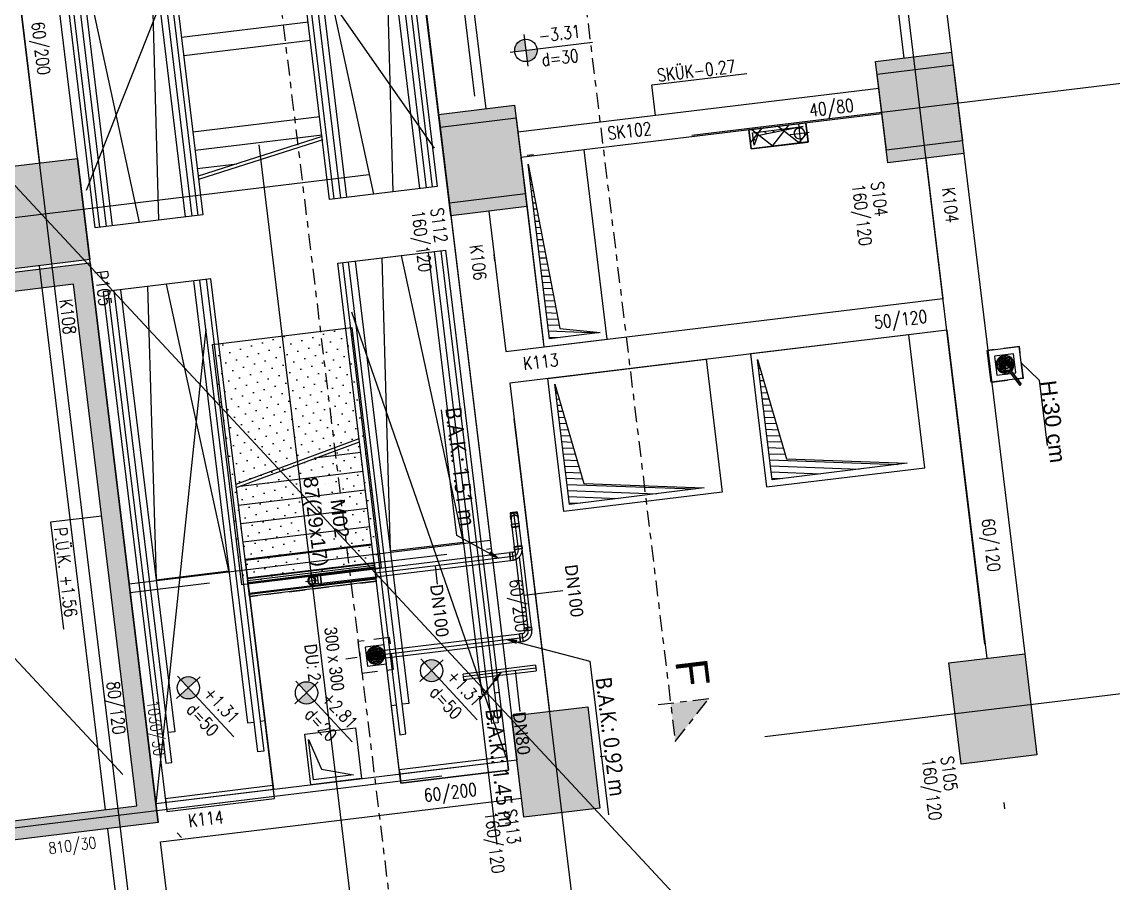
# Model space of a CAD drawing. Header units: millimetres. Extents: x 400408 to 401334, y 4543945 to 4544229.
# Drawn here: x 400455.85 to 400472.95, y 4544055.88 to 4544069.38 of the extents above; entities that cross this region are included whole.
import ezdxf
from ezdxf.enums import TextEntityAlignment as Align

# ---------------------------------------------------------------- set-up
doc = ezdxf.new("R2010")
doc.units = ezdxf.units.MM
for name, pattern in [('AKS', [3, 2.5, -0.25, 0, -0.25]), ('CENTER', [2, 1.25, -0.25, 0.25, -0.25]), ('CIZGI', [0.4, 0.25, -0.15]), ('CONTINU', [0]), ('DASHDOT2', [0.5, 0.25, -0.125, 0, -0.125]), ('HIDDEN', [0.375, 0.25, -0.125])]:
    doc.linetypes.add(name, pattern=pattern)
for name, color, linetype in [('aks prota', 2, 'AKS'), ('altlık_PROTA', 8, 'Continuous'), ('bosluk prota', 2, 'Continuous'), ('boşluk prota', 2, 'Continuous'), ('boşluk taraması prota', 252, 'Continuous'), ('kesit prota', 1, 'Continuous'), ('kesit tarama prota', 252, 'Continuous'), ('kiriş boyutu prota', 6, 'Continuous'), ('kiriş prota', 6, 'Continuous'), ('kolon prota', 1, 'Continuous'), ('kolon tarama prota', 252, 'Continuous'), ('lkolon prota', 4, 'Continuous'), ('lperde prota', 4, 'Continuous'), ('merdiven prota', 2, 'Continuous'), ('not prota', 2, 'Continuous'), ('perde prota', 1, 'Continuous'), ('PRT-AL-TUNEL_EKSENI', 14, 'DASHDOT2'), ('PRT-MI-a_fit_drainage', 10, 'Continuous'), ('prt-s-taxis', 7, 'Continuous'), ('skesit prota', 7, 'Continuous'), ('st-s_level (kot)', 6, 'Continuous'), ('st-s_levelmark (kot işareti)', 4, 'Continuous'), ('st_s_ölçü', 4, 'Continuous'), ('temel prota', 6, 'Continuous'), ('tkesit prota', 7, 'Continuous'), ('tkolon prota', 6, 'Continuous'), ('tnot prota', 4, 'Continuous'), ('tperde prota', 6, 'Continuous')]:
    doc.layers.add(name, color=color, linetype=linetype)
doc.styles.add('Arial', font='Arial.ttf')
doc.styles.add('Arial Narrow_2', font='Arial Narrow.ttf', dxfattribs={"height": 20})
doc.styles.add('OLCU', font='romanstw.shx')
doc.styles.add('PRT-MI-a_Arial', font='Arial.ttf', dxfattribs={"height": 30})
doc.styles.add('Segoe UI Light', font='', dxfattribs={"width": 0.9, "height": 200})
doc.styles.add('Segoe UI Light_1', font='', dxfattribs={"height": 200})
doc.styles.add('TKIRIS', font='romanstw.shx')
doc.styles.add('tkolon', font='romanstw.shx')
doc.styles.add('TNOT', font='romanstw.shx', dxfattribs={"width": 0.8, "height": 250})
doc.styles.get('Segoe UI Light').set_extended_font_data('Segoe UI Light')
doc.styles.get('Segoe UI Light_1').set_extended_font_data('Segoe UI Light')

# ---------------------------------------------------------------- blocks, each defined once
blk = doc.blocks.new('MEKANİK+2.81')
at = {"layer": 'altlık_PROTA'}
for points in [[(36213, -30314), (36310, -30314), (36288, -30276), (36547, -30126), (36532, -30100), (36273, -30250), (36251, -30211), (36192, -30314)], [(39533, -38578), (39606, -38446), (39570, -38432)], [(38249, -38566), (38145, -38676), (38178, -38699)], [(40033, -38738), (40125, -38858), (40153, -38830)]]:
    blk.add_hatch(color=256, dxfattribs=at).paths.add_polyline_path(points, flags=0)
for p, q in [((36192, -30064), (36500, -29812)), ((36500, -29812), (37535, -29812)), ((35942, -30564), (35942, -30064)), ((35942, -30064), (36442, -30064)), ((36532, -30100), (36273, -30250)), ((36273, -30250), (36532, -30100)), ((36442, -30064), (36442, -30564)), ((36547, -30126), (36532, -30100)), ((36547, -30126), (36532, -30100)), ((36342, -30164), (36042, -30164)), ((36042, -30164), (36042, -30464)), ((36187, -30174), (36187, -30194)), ((36187, -30219), (36187, -30239)), ((36187, -30264), (36187, -30284)), ((36251, -30211), (36192, -30314)), ((36251, -30211), (36192, -30314)), ((36192, -30414), (36192, -30214)), ((36197, -30194), (36197, -30174)), ((36197, -30239), (36197, -30219)), ((36197, -30284), (36197, -30264)), ((36273, -30250), (36251, -30211)), ((36273, -30250), (36251, -30211)), ((36288, -30276), (36547, -30126)), ((36288, -30276), (36547, -30126)), ((36342, -30210), (36342, -30164)), ((36342, -30464), (36342, -30244)), ((36072, -30309), (36052, -30309)), ((36052, -30319), (36072, -30319)), ((36092, -30314), (36192, -30314)), ((36117, -30309), (36097, -30309)), ((36097, -30319), (36117, -30319)), ((36162, -30309), (36142, -30309)), ((36142, -30319), (36162, -30319)), ((36187, -30343), (36187, -30363)), ((36187, -30388), (36187, -30408)), ((36187, -30434), (36187, -30454)), ((36192, -30314), (36310, -30314)), ((36310, -30314), (36192, -30314)), ((36197, -30363), (36197, -30343)), ((36197, -30408), (36197, -30388)), ((36197, -30454), (36197, -30434)), ((36222, -30319), (36242, -30319)), ((36267, -30319), (36287, -30319)), ((36310, -30314), (36288, -30276)), ((36288, -30276), (36310, -30314)), ((36332, -30309), (36312, -30309)), ((36312, -30319), (36332, -30319)), ((36442, -30564), (35942, -30564)), ((36042, -30464), (36342, -30464)), ((32059, -32963), (32066, -32955)), ((32359, -32955), (32059, -32955)), ((32059, -32955), (32059, -33855)), ((32208, -32955), (32208, -32925)), ((32208, -33225), (32208, -32955)), ((32359, -33102), (32211, -32955)), ((32359, -33855), (32359, -32955)), ((32059, -33075), (32358, -33075)), ((32059, -33387), (32359, -33087)), ((32359, -33527), (32059, -33227)), ((32059, -33811), (32359, -33511)), ((32263, -33855), (32059, -33651)), ((32059, -33855), (32359, -33855)), ((39533, -38578), (40025, -37336)), ((40025, -37336), (42455, -37336)), ((38877, -38235), (38877, -37624)), ((38106, -38176), (37569, -38176)), ((38105, -38235), (37569, -38235)), ((37569, -38294), (38106, -38294)), ((37657, -38172), (37625, -38172)), ((37625, -38299), (37657, -38299)), ((37796, -38172), (37752, -38172)), ((37752, -38299), (37796, -38299)), ((38150, -38172), (38106, -38172)), ((38150, -38176), (38106, -38176)), ((38150, -38235), (38106, -38235)), ((38106, -38294), (38150, -38294)), ((38106, -38299), (38150, -38299)), ((39390, -38176), (38150, -38176)), ((38150, -38294), (38157, -38294)), ((38157, -38294), (38162, -38294)), ((38163, -38294), (38301, -38294)), ((38269, -38235), (39389, -38235)), ((38301, -38294), (39390, -38294)), ((39434, -38172), (39390, -38172)), ((39434, -38235), (39390, -38235)), ((39390, -38299), (39434, -38299)), ((39988, -38189), (39988, -39329)), ((39988, -38189), (40077, -38189)), ((40033, -38189), (40033, -39329)), ((40077, -39329), (40077, -38189)), ((38185, -38334), (38185, -38378)), ((38190, -38378), (38190, -40508)), ((38249, -38378), (38249, -38334)), ((38249, -40508), (38249, -38378)), ((38308, -40508), (38308, -38378)), ((38312, -38378), (38312, -38334)), ((39469, -38334), (39469, -38378)), ((39474, -38378), (39474, -40505)), ((39533, -38378), (39533, -38334)), ((39533, -40505), (39533, -38378)), ((39570, -38432), (39533, -38578)), ((39533, -38578), (39606, -38446)), ((39606, -38446), (39570, -38432)), ((39592, -40505), (39592, -38378)), ((39596, -38378), (39596, -38334)), ((38249, -38566), (37819, -39167)), ((38249, -38566), (38145, -38676)), ((38178, -38699), (38249, -38566)), ((40033, -38517), (40677, -38517)), ((38145, -38676), (38178, -38699)), ((40033, -38738), (40125, -38858)), ((40153, -38830), (40033, -38738)), ((40033, -38738), (40422, -39127)), ((40125, -38858), (40153, -38830)), ((37819, -39167), (35834, -39167)), ((40422, -39127), (42708, -39127)), ((40077, -39329), (39988, -39329)), ((38249, -39562), (38539, -39562)), ((38124, -40508), (38154, -40508)), ((38124, -42508), (38124, -40508)), ((38154, -40508), (38169, -40508)), ((38154, -42508), (38154, -40508)), ((38169, -40508), (38324, -40508)), ((38169, -42508), (38169, -40508)), ((38190, -40508), (38190, -41365)), ((38308, -41365), (38308, -40508)), ((38324, -40508), (38344, -40508)), ((38324, -42508), (38324, -40508)), ((38344, -40508), (38374, -40508)), ((38344, -40508), (38344, -42508)), ((38374, -42508), (38374, -40508)), ((39683, -40505), (39383, -40505)), ((39383, -40505), (39383, -40805)), ((39469, -40512), (39469, -40531)), ((39469, -40531), (39469, -40554)), ((39474, -40505), (39474, -40512)), ((39528, -40515), (39528, -40535)), ((39538, -40535), (39538, -40515)), ((39592, -40512), (39592, -40505)), ((39596, -40531), (39596, -40512)), ((39596, -40554), (39596, -40531)), ((39683, -40805), (39683, -40505)), ((39413, -40650), (39393, -40650)), ((39393, -40660), (39413, -40660)), ((39433, -40655), (39633, -40655)), ((39458, -40650), (39438, -40650)), ((39438, -40660), (39458, -40660)), ((39469, -40554), (39469, -40557)), ((39503, -40650), (39483, -40650)), ((39483, -40660), (39503, -40660)), ((39528, -40560), (39528, -40580)), ((39528, -40605), (39528, -40626)), ((39528, -40685), (39528, -40705)), ((39533, -40755), (39533, -40555)), ((39538, -40580), (39538, -40560)), ((39538, -40626), (39538, -40605)), ((39538, -40705), (39538, -40685)), ((39582, -40650), (39562, -40650)), ((39562, -40660), (39582, -40660)), ((39596, -40557), (39596, -40554)), ((39628, -40650), (39607, -40650)), ((39607, -40660), (39628, -40660)), ((39673, -40650), (39653, -40650)), ((39653, -40660), (39673, -40660)), ((39383, -40805), (39683, -40805)), ((39528, -40730), (39528, -40750)), ((39528, -40775), (39528, -40795)), ((39538, -40750), (39538, -40730)), ((39538, -40795), (39538, -40775)), ((39533, -40948), (39533, -41128)), ((38185, -41365), (38185, -41410)), ((38312, -41410), (38312, -41365)), ((38149, -41508), (38349, -41508)), ((38249, -41608), (38249, -41408)), ((38154, -42508), (38124, -42508)), ((38169, -42508), (38154, -42508)), ((38324, -42508), (38169, -42508)), ((38344, -42508), (38324, -42508)), ((38374, -42508), (38344, -42508))]:
    blk.add_line(p, q, dxfattribs=at)
at = {"layer": 'altlık_PROTA', "flags": 128}
for points in [[(37752, -38178), (37746, -38178), (37741, -38178), (37735, -38178), (37730, -38178), (37725, -38178), (37719, -38178), (37714, -38178), (37709, -38178), (37704, -38178), (37699, -38178), (37694, -38178), (37689, -38178), (37684, -38178), (37680, -38178), (37675, -38178), (37671, -38178), (37666, -38178), (37662, -38178), (37658, -38178), (37657, -38178)], [(37657, -38292), (37661, -38292), (37665, -38292), (37669, -38292), (37673, -38292), (37678, -38292), (37682, -38292), (37687, -38292), (37692, -38292), (37697, -38292), (37702, -38292), (37707, -38292), (37712, -38292), (37717, -38292), (37723, -38292), (37728, -38292), (37733, -38292), (37739, -38292), (37744, -38292), (37750, -38292), (37752, -38292)], [(38260, -38224), (38256, -38219), (38251, -38215), (38246, -38211), (38241, -38208), (38236, -38204), (38231, -38201), (38226, -38198), (38220, -38195), (38215, -38192), (38209, -38190), (38203, -38187), (38197, -38185), (38191, -38184), (38185, -38182), (38179, -38181), (38173, -38180), (38167, -38179), (38160, -38178), (38154, -38178), (38150, -38178)], [(38150, -38292), (38152, -38292), (38154, -38293), (38155, -38293), (38157, -38293), (38159, -38293), (38160, -38294), (38162, -38294), (38163, -38295), (38165, -38295), (38166, -38296), (38168, -38296), (38169, -38297), (38171, -38298), (38172, -38299), (38174, -38300), (38175, -38301), (38176, -38302), (38178, -38303), (38179, -38304), (38179, -38305)], [(38179, -38305), (38181, -38306), (38182, -38307), (38183, -38308), (38184, -38310), (38185, -38311), (38186, -38312), (38186, -38314), (38187, -38315), (38188, -38317), (38189, -38318), (38189, -38320), (38190, -38321), (38190, -38323), (38191, -38324), (38191, -38326), (38191, -38328), (38191, -38329), (38191, -38331), (38192, -38333), (38192, -38334)], [(38306, -38334), (38306, -38327), (38305, -38321), (38305, -38315), (38304, -38309), (38303, -38303), (38301, -38297), (38300, -38291), (38298, -38285), (38296, -38279), (38294, -38273), (38291, -38267), (38288, -38262), (38285, -38256), (38282, -38251), (38279, -38246), (38275, -38241), (38271, -38236), (38267, -38231), (38263, -38227), (38260, -38224)], [(39544, -38224), (39540, -38219), (39535, -38215), (39530, -38211), (39525, -38208), (39520, -38204), (39515, -38201), (39510, -38198), (39504, -38195), (39498, -38192), (39493, -38190), (39487, -38187), (39481, -38185), (39475, -38184), (39469, -38182), (39463, -38181), (39457, -38180), (39451, -38179), (39444, -38178), (39438, -38178), (39434, -38178)], [(39434, -38292), (39436, -38292), (39438, -38293), (39439, -38293), (39441, -38293), (39442, -38293), (39444, -38294), (39446, -38294), (39447, -38295), (39449, -38295), (39450, -38296), (39452, -38296), (39453, -38297), (39455, -38298), (39456, -38299), (39458, -38300), (39459, -38301), (39460, -38302), (39461, -38303), (39463, -38304), (39463, -38305)], [(39463, -38305), (39465, -38306), (39466, -38307), (39467, -38308), (39468, -38310), (39469, -38311), (39470, -38312), (39470, -38314), (39471, -38315), (39472, -38317), (39472, -38318), (39473, -38320), (39474, -38321), (39474, -38323), (39474, -38324), (39475, -38326), (39475, -38328), (39475, -38329), (39475, -38331), (39476, -38333), (39476, -38334)], [(39590, -38334), (39590, -38327), (39589, -38321), (39589, -38315), (39588, -38309), (39587, -38303), (39585, -38297), (39584, -38291), (39582, -38285), (39580, -38279), (39578, -38273), (39575, -38267), (39572, -38262), (39569, -38256), (39566, -38251), (39563, -38246), (39559, -38241), (39555, -38236), (39551, -38231), (39547, -38227), (39544, -38224)], [(39476, -40628), (39476, -40625), (39476, -40622), (39476, -40619), (39476, -40616), (39476, -40613), (39476, -40610), (39476, -40606), (39476, -40603), (39476, -40599), (39476, -40596), (39476, -40592), (39476, -40588), (39476, -40584), (39476, -40580), (39476, -40577), (39476, -40573), (39476, -40569), (39476, -40565), (39476, -40561), (39476, -40557), (39476, -40557)], [(39476, -40655), (39476, -40655), (39476, -40655), (39476, -40655), (39476, -40654), (39476, -40653), (39476, -40652), (39476, -40651), (39476, -40650), (39476, -40649), (39476, -40647), (39476, -40646)], [(39533, -40712), (39530, -40712), (39528, -40712), (39526, -40712), (39524, -40712), (39521, -40711), (39519, -40711), (39517, -40710), (39515, -40709), (39513, -40709), (39510, -40708), (39508, -40707), (39506, -40706), (39504, -40705), (39502, -40704), (39500, -40702), (39499, -40701), (39497, -40700), (39495, -40698), (39493, -40697), (39492, -40695), (39490, -40693), (39489, -40692), (39487, -40690), (39486, -40688), (39485, -40686), (39483, -40684), (39482, -40682), (39481, -40680), (39480, -40678), (39479, -40676), (39479, -40674), (39478, -40672), (39477, -40669), (39477, -40667), (39476, -40665), (39476, -40663), (39476, -40660), (39476, -40658), (39476, -40656), (39476, -40655)], [(39590, -40655), (39590, -40658), (39590, -40660), (39589, -40662), (39589, -40664), (39589, -40667), (39588, -40669), (39588, -40671), (39587, -40673), (39586, -40675), (39585, -40677), (39584, -40680), (39583, -40682), (39582, -40684), (39581, -40686), (39580, -40688), (39579, -40689), (39577, -40691), (39576, -40693), (39574, -40695), (39572, -40696), (39571, -40698), (39569, -40699), (39567, -40701), (39565, -40702), (39564, -40703), (39562, -40705), (39560, -40706), (39558, -40707), (39555, -40708), (39553, -40708), (39551, -40709), (39549, -40710), (39547, -40711), (39545, -40711), (39542, -40712), (39540, -40712), (39538, -40712), (39536, -40712), (39533, -40712), (39533, -40712)], [(39590, -40557), (39590, -40561), (39590, -40565), (39590, -40569), (39590, -40573), (39590, -40577), (39590, -40580), (39590, -40584), (39590, -40588), (39590, -40592), (39590, -40595), (39590, -40599), (39590, -40603), (39590, -40606), (39590, -40609), (39590, -40613), (39590, -40616), (39590, -40619), (39590, -40622), (39590, -40625), (39590, -40628)], [(39590, -40646), (39590, -40647), (39590, -40649), (39590, -40650), (39590, -40651), (39590, -40652), (39590, -40653), (39590, -40654), (39590, -40655), (39590, -40655), (39590, -40655), (39590, -40655)], [(38192, -41481), (38192, -41478), (38192, -41475), (38192, -41472), (38192, -41469), (38192, -41466), (38192, -41462), (38192, -41459), (38192, -41456), (38192, -41452), (38192, -41448), (38192, -41445), (38192, -41441), (38192, -41437), (38192, -41433), (38192, -41429), (38192, -41426), (38192, -41422), (38192, -41418), (38192, -41414), (38192, -41410), (38192, -41410)], [(38192, -41508), (38192, -41508), (38192, -41508), (38192, -41507), (38192, -41507), (38192, -41506), (38192, -41505), (38192, -41504), (38192, -41503), (38192, -41502), (38192, -41500), (38192, -41499)], [(38306, -41410), (38306, -41414), (38306, -41418), (38306, -41422), (38306, -41425), (38306, -41429), (38306, -41433), (38306, -41437), (38306, -41441), (38306, -41445), (38306, -41448), (38306, -41452), (38306, -41455), (38306, -41459), (38306, -41462), (38306, -41466), (38306, -41469), (38306, -41472), (38306, -41475), (38306, -41478), (38306, -41481)], [(38306, -41499), (38306, -41500), (38306, -41502), (38306, -41503), (38306, -41504), (38306, -41505), (38306, -41506), (38306, -41507), (38306, -41507), (38306, -41508), (38306, -41508), (38306, -41508)]]:
    blk.add_lwpolyline(points, dxfattribs=at)
at = {"layer": 'altlık_PROTA'}
for centre, radius, start, end in [((36192, -30314), 140, 92.0467, 177.9533), ((36192, -30314), 120, 92.388, 177.612), ((36192, -30314), 95, 93.017, 176.983), ((36192, -30314), 75, 93.8226, 176.1774), ((36192, -30314), 59, 60, 180), ((36192, -30314), 50, 95.7392, 174.2608), ((36192, -30284), 29.5, 27.1261, 90), ((36192, -30314), 140, 36.2096, 87.9533), ((36192, -30314), 120, 37.2451, 87.612), ((36192, -30314), 95, 60.008, 86.983), ((36192, -30314), 75, 60.009, 86.1774), ((36192, -30314), 50, 60.0101, 84.2608), ((36192, -30314), 120, 2.388, 22.7634), ((36192, -30314), 140, 2.0467, 23.7946), ((36192, -30314), 140, 182.0467, 267.9533), ((36192, -30314), 120, 182.388, 267.612), ((36192, -30314), 95, 183.017, 266.983), ((36192, -30314), 75, 183.8226, 266.1774), ((36192, -30314), 59, 180, 0), ((36192, -30314), 50, 185.7392, 264.2608), ((36192, -30314), 30, 99.5941, 170.4059), ((36192, -30314), 30, 189.5941, 260.4059), ((36192, -30343), 29.5, 90, 270), ((36192, -30314), 30, 59.9958, 80.4059), ((36192, -30314), 95, 273.017, 356.983), ((36192, -30314), 75, 273.8226, 356.1774), ((36192, -30314), 140, 272.0467, 357.9533), ((36192, -30314), 120, 272.388, 357.612), ((36192, -30314), 50, 275.7392, 354.2608), ((36192, -30314), 30, 279.5941, 350.4059), ((32208, -33075), 85, 0, 180), ((32208, -33075), 85, 180, 0), ((39533, -40655), 140, 92.0467, 177.9533), ((39533, -40655), 120, 92.388, 177.612), ((39533, -40655), 140, 2.0467, 87.9533), ((39533, -40655), 120, 2.388, 87.612), ((39533, -40655), 140, 182.0467, 267.9533), ((39533, -40655), 120, 182.388, 267.612), ((39533, -40655), 95, 93.017, 176.983), ((39533, -40655), 95, 183.017, 266.983), ((39533, -40655), 75, 93.8226, 176.1774), ((39533, -40655), 75, 183.8226, 266.1774), ((39533, -40655), 63.8, 90, 270), ((39533, -40655), 59, 0, 180), ((39533, -40655), 59, 180, 0), ((39533, -40655), 50, 95.7392, 174.2608), ((39533, -40655), 50, 185.7392, 264.2608), ((39533, -40655), 30, 99.5941, 170.4059), ((39533, -40685), 29.5, 90, 270), ((39533, -40655), 30, 189.5941, 260.4059), ((39533, -40655), 63.8, 270, 90), ((39533, -40626), 29.5, 270, 90), ((39533, -40655), 95, 3.017, 86.983), ((39533, -40655), 75, 3.8226, 86.1774), ((39533, -40655), 50, 5.7392, 84.2608), ((39533, -40655), 30, 9.5941, 80.4059), ((39533, -40655), 95, 273.017, 356.983), ((39533, -40655), 75, 273.8226, 356.1774), ((39533, -40655), 140, 272.0467, 357.9533), ((39533, -40655), 120, 272.388, 357.612), ((39533, -40655), 50, 275.7392, 354.2608), ((39533, -40655), 30, 279.5941, 350.4059), ((38249, -41508), 63.8, 90, 270), ((38249, -41508), 59, 0, 180), ((38249, -41508), 59, 180, 0), ((38249, -41508), 50, 90, 270), ((38249, -41508), 63.8, 270, 90), ((38249, -41508), 50, 270, 90)]:
    blk.add_arc(centre, radius, start, end, dxfattribs=at)
for centre, major_axis, ratio, start_param, end_param in [((37569, -38235), (0, 59), 0.01005, 0, 1.570796), ((37569, -38235), (0, 59), 0.01005, 1.570796, 3.141593), ((37625, -38235), (0, 63.8), 0.707107, 0.368698, 1.570796), ((37625, -38235), (0, 63.8), 0.707107, 1.570796, 2.772895), ((37625, -38235), (0, 63.8), 0.707107, 0, 0.367917), ((37625, -38235), (0, 63.8), 0.707107, 2.773675, 3.141593), ((37657, -38235), (0, 63.8), 0.707107, 0.368698, 1.570796), ((37657, -38235), (0, 63.8), 0.707107, 1.570796, 2.772895), ((37657, -38235), (0, 57.2), 0.707107, 6.164486, 7.853982), ((37657, -38235), (0, 57.2), 0.707107, 1.570796, 3.252908), ((37657, -38235), (0, 63.8), 0.707107, 5.915268, 6.651103), ((37657, -38235), (0, 63.8), 0.707107, 2.773675, 3.50951), ((37657, -38235), (0, 63.8), 0.707107, 5.827151, 5.914488), ((37657, -38235), (0, 63.8), 0.707107, 3.51029, 3.595418), ((37752, -38235), (0, 63.8), 0.01, 0, 0.367917), ((37752, -38235), (0, 63.8), 0.01, 0.368698, 1.570796), ((37752, -38235), (0, 63.8), 0.01, 1.570796, 2.772895), ((37752, -38235), (0, 63.8), 0.01, 2.773675, 3.141593), ((37796, -38235), (0, 63.8), 0.01, 5.915268, 6.651103), ((37796, -38235), (0, 59), 0.01, 0, 1.570796), ((37796, -38235), (0, 63.8), 0.01, 4.712389, 5.914488), ((37796, -38235), (0, 63.8), 0.01, 0.368698, 1.570796), ((37796, -38235), (0, 59), 0.01, 1.570796, 3.141593), ((37796, -38235), (0, 63.8), 0.01, 1.570796, 2.772895), ((37796, -38235), (0, 63.8), 0.01, 3.51029, 4.712389), ((37796, -38235), (0, 63.8), 0.01, 2.773675, 3.50951), ((38106, -38235), (0, 63.8), 0.01, 6.273186, 9.414779), ((38106, -38235), (0, 59), 0.01005, 0, 1.275041), ((38106, -38235), (0, 59), 0.01005, 1.844073, 3.141593), ((38106, -38235), (0, 59), 0.01005, 4.712389, 6.283185), ((38106, -38235), (0, 59), 0.01005, 3.141593, 4.712389), ((38150, -38235), (0, 63.8), 0.01, 6.273186, 9.414779), ((38150, -38235), (0, 63.8), 0.01, 5.838733, 6.273186), ((38150, -38235), (0, 57.1), 0.01, 6.273186, 9.414779), ((38150, -38235), (0, 57.1), 0.01, 6.273186, 6.283185), ((38150, -38334), (69.6, 69.6), 0.9999, 5.497837, 7.068533), ((38150, -38235), (0, 63.8), 0.01, 3.141593, 3.586543), ((39390, -38235), (0, 63.8), 0.01, 6.273186, 9.414779), ((39390, -38235), (0, 59), 0.01, 0, 1.293708), ((39390, -38235), (0, 59), 0.01, 1.838659, 3.141593), ((39390, -38235), (0, 59), 0.01, 4.712389, 6.283185), ((39390, -38235), (0, 59), 0.01, 3.141593, 4.712389), ((39434, -38235), (0, 63.8), 0.01, 6.273186, 9.414779), ((39434, -38235), (0, 63.8), 0.01, 5.838733, 6.273186), ((39434, -38235), (0, 57.1), 0.01, 6.273186, 9.414779), ((39434, -38235), (0, 57.1), 0.01, 6.273186, 6.283185), ((39434, -38334), (69.6, 69.6), 0.9999, 5.497837, 7.068533), ((39434, -38235), (0, 63.8), 0.01, 3.141593, 3.586543), ((38249, -38334), (63.8, 0), 0.01, 0.009999, 3.151592), ((38249, -38378), (-63.8, 0), 0.01, 3.151592, 6.293184), ((38249, -38378), (63.8, 0), 0.01, 3.151592, 3.510267), ((38249, -38378), (63.8, 0), 0.01, 3.511047, 4.460589), ((38249, -38378), (-59, 0), 0.01, 4.974188, 6.283185), ((38249, -38378), (-63.8, 0), 0.01, 1.580795, 2.773437), ((38249, -38378), (59, 0), 0.01, 0, 1.308997), ((38249, -38378), (63.8, 0), 0.01, 5.91581, 6.283185), ((39533, -38334), (63.8, 0), 0.01, 0.009999, 3.151592), ((39533, -38378), (63.8, 0), 0.01, 0.009999, 3.151592), ((39533, -38378), (63.8, 0), 0.01, 3.151592, 3.510267), ((39533, -38378), (63.8, 0), 0.01, 3.511047, 4.460589), ((39533, -38378), (-59, 0), 0.01, 4.974188, 6.283185), ((39533, -38378), (63.8, 0), 0.01, 4.722388, 5.915027), ((39533, -38378), (59, 0), 0.01, 0, 1.308997), ((39533, -38378), (63.8, 0), 0.01, 5.915807, 6.283185), ((39533, -40512), (63.8, 0), 0.01, 1.570796, 3.141593), ((39533, -40512), (59, 0), 0.01, 1.570796, 3.141593), ((39533, -40512), (59, 0), 0.01, 3.141593, 4.712389), ((39533, -40512), (59, 0), 0.01, 0, 1.570796), ((39533, -40512), (-59, 0), 0.01, 1.570796, 3.141593), ((39533, -40512), (63.8, 0), 0.01, 0, 1.570796), ((39533, -40557), (63.8, 0), 0.01, 1.570796, 3.621282), ((39533, -40557), (-57.1, 0), 0.01, 4.712389, 6.457718), ((39533, -40557), (57.1, 0), 0.01, 0.523599, 1.570796), ((39533, -40557), (63.8, 0), 0.01, 5.803368, 7.853982), ((39533, -40557), (57.2, 0), 0.01, 6.108652, 6.78099), ((38249, -41365), (63.8, 0), 0.01, 1.570801, 3.141593), ((38249, -41365), (-59, 0), 0.01, 4.712389, 6.283185), ((38249, -41365), (59, 0), 0.01, 3.141593, 4.712389), ((38249, -41365), (-59, 0), 0.01, 3.141593, 4.712389), ((38249, -41365), (59, 0), 0.01, 4.712389, 6.283185), ((38249, -41365), (-63.8, 0), 0.01, 3.141597, 4.712394), ((38249, -41410), (63.8, 0), 0.01, 1.570801, 3.141593), ((38249, -41410), (63.8, 0), 0.01, 3.141597, 3.621279), ((38249, -41410), (-57.2, 0), 0.01, 4.712394, 6.457723), ((38249, -41410), (57.1, 0), 0.01, 6.108657, 7.853986), ((38249, -41410), (63.8, 0), 0.01, 0.000005, 1.570801), ((38249, -41410), (63.8, 0), 0.01, 5.803365, 6.283185)]:
    blk.add_ellipse(centre, major_axis=major_axis, ratio=ratio, start_param=start_param, end_param=end_param, dxfattribs=at)
at = {"layer": 'altlık_PROTA', "style": 'Arial'}
blk.add_text('H:30 cm', height=250, dxfattribs=at).set_placement((36523, -29799))
at = {"layer": 'altlık_PROTA', "char_height": 250, "attachment_point": 1, "line_spacing_factor": 1.142579, "style": 'Segoe UI Light'}
for s, insert, width in [('B.A.K.: 0.92 m', (40302, -37029), 2444.47), ('B.A.K.: 1.45 m', (40582, -38804), 2381.63), ('B.A.K.: 1.51 m', (35814, -38856), 2306.23)]:
    blk.add_mtext(s, dxfattribs=dict(at, insert=insert, width=width))
at = {"layer": 'altlık_PROTA', "char_height": 200, "attachment_point": 1}
for s, insert, width, style in [('DN100', (38484, -37345), 945.99, 'Segoe UI Light_1'), ('DN80', (40677, -38433), 825.74, 'Segoe UI Light_1'), ('DN100', (38539, -39478), 945.99, 'Segoe UI Light_1'), ('300 x 300', (39007, -41206), 1266.67, 'Arial Narrow_2'), ('DU: 2', (39232, -41550), 721.52, 'Arial Narrow_2')]:
    blk.add_mtext(s, dxfattribs=dict(at, insert=insert, width=width, style=style))
blk = doc.blocks.new('yürüyen mer 2')
at = {"color": 253}
blk.add_lwpolyline([(52651, 3429.1), (52651, 3599.1)], dxfattribs=at)
at = {"layer": 'st_s_ölçü', "color": 252, "ltscale": 0.1}
blk.add_line((53451.2, 3599.1), (53451.2, 3429.1), dxfattribs=at)
for points in [[(52651, 3599.1), (53472.2, 3599.1), (53472.2, 3429.1), (52651, 3429.1)], [(53349.5, 3599.1), (53349.5, 3591.6)], [(52651, 3591.6), (53396.5, 3591.6), (53396.5, 3581.8), (52651, 3581.8)], [(52651, 3571.6), (53349.5, 3571.6), (53349.5, 3581.8)], [(52651, 3529.1), (53109.3, 3571.6), (53109.3, 3456.6), (52651, 3499.1)], [(52651, 3456.6), (53349.5, 3456.6), (53349.5, 3446.3)], [(52651, 3436.6), (53396.5, 3436.6), (53396.5, 3446.3), (52651, 3446.3)], [(53349.5, 3429.1), (53349.5, 3436.6)]]:
    blk.add_lwpolyline(points, dxfattribs=at)
blk = doc.blocks.new('Stair_Anotation')
at = {"color": 0, "style": 'PRT-MI-a_Arial'}
blk.add_attdef('M.ADI', text='', height=0.2, dxfattribs=at).set_placement((0, 0), align=Align.BOTTOM_CENTER)
blk.add_attdef('BAS.SAYI-(EN-RIHT)', text='', height=0.2, dxfattribs=at).set_placement((0, -0.08), align=Align.TOP_CENTER)
blk = doc.blocks.new('PLAN_KOT')
at = {"layer": 'st-s_levelmark (kot işareti)'}
h = blk.add_hatch(color=256, dxfattribs=at)
h.paths.add_polyline_path([(0, 17.5, 0.414214), (-17.5, 0), (0, 0)])
h.paths.add_polyline_path([(17.5, 0), (0, 0), (0, -17.5, 0.414214)])
for p, q in [((0, 25), (0, -25)), ((105, 0), (-25, 0))]:
    blk.add_line(p, q, dxfattribs=at)
blk.add_circle((0, 0), 17.5, dxfattribs=at)
at = {"layer": 'st-s_level (kot)', "color": 6, "style": 'OLCU', "width": 0.8}
for tag, p in [('KOT', (22.7, 9.8)), ('DÖŞEME_KALINLIĞI', (22.7, -27.6))]:
    blk.add_attdef(tag, p, '', height=20, dxfattribs=at)
blk = doc.blocks.new('YER SUZGECI_20x20')
at = {"color": 2}
blk.add_lwpolyline([(-20, 0), (0, 0), (0, 20), (-20, 20)], close=True, dxfattribs=at)
for points in [[(0, 20), (-20, 0)], [(-20, 20), (0, 0)]]:
    blk.add_lwpolyline(points, dxfattribs=at)
blk.add_circle((-10, 10), 7, dxfattribs=at)

msp = doc.modelspace()

# ---------------------------------------------------------------- hatches: boundary and pattern name
at = {"layer": 'boşluk taraması prota', "ltscale": 2}
h = msp.add_hatch(dxfattribs=at)
h.set_pattern_fill('ANSI31', color=256, scale=0.03, angle=-47.076, style=0)
h.set_pattern_definition([(321.924, (400496.98515, 4544103.59335), (0.05874127, 0.07498017), [])])
h.paths.add_polyline_path([(400468.091, 4544067.741), (400467.375, 4544067.597), (400467.321, 4544067.446), (400467.297, 4544067.644)])
h = msp.add_hatch(dxfattribs=at)
h.set_pattern_fill('ANSI31', color=256, scale=0.03, angle=-47.076, style=0)
h.set_pattern_definition([(357.923994, (399679.62824, 4544249.56949), (0.003450452, 0.095187483), [])])
h.paths.add_polyline_path([(400464.277, 4544064.571), (400464.908, 4544064.509), (400464.114, 4544064.412), (400463.781, 4544067.152)])
h = msp.add_hatch(dxfattribs=at)
h.set_pattern_fill('ANSI31', color=256, scale=0.03, angle=-47.076, style=0)
h.set_pattern_definition([(357.923994, (399683.1203, 4544247.35807), (0.003450452, 0.095187483), [])])
h.paths.add_polyline_path([(400467.832, 4544062.53), (400469.988, 4544062.494), (400467.606, 4544062.201), (400467.377, 4544064.086)])
h = msp.add_hatch(dxfattribs=at)
h.set_pattern_fill('ANSI31', color=256, scale=0.03, angle=-47.076, style=0)
h.set_pattern_definition([(357.923994, (399679.94364, 4544246.9723), (0.003450452, 0.095187483), [])])
h.paths.add_polyline_path([(400464.655, 4544062.145), (400466.811, 4544062.109), (400464.429, 4544061.815), (400464.2, 4544063.7)])
at = {"layer": 'kesit tarama prota'}
h = msp.add_hatch(color=256, dxfattribs=at)
h.dxf.hatch_style = 1
h.paths.add_polyline_path([(400466.611, 4544058.766), (400466.087, 4544058.098), (400466.015, 4544058.694)])
at = {"layer": 'kolon tarama prota'}
h = msp.add_hatch(color=256, dxfattribs=at)
h.dxf.hatch_style = 1
h.paths.add_polyline_path([(400470.418, 4544068.905), (400470.611, 4544067.317), (400469.42, 4544067.172), (400469.227, 4544068.76)])
h = msp.add_hatch(color=256, dxfattribs=at)
h.dxf.hatch_style = 1
h.paths.add_polyline_path([(400463.568, 4544068.073), (400463.761, 4544066.485), (400462.57, 4544066.34), (400462.377, 4544067.928)])
h = msp.add_hatch(color=256, dxfattribs=at)
h.dxf.hatch_style = 1
h.paths.add_polyline_path([(400456.719, 4544067.241), (400456.911, 4544065.653), (400455.72, 4544065.508), (400455.527, 4544067.097)])
h = msp.add_hatch(color=256, dxfattribs=at)
h.dxf.hatch_style = 1
h.paths.add_polyline_path([(400457.983, 4544056.826), (400451.957, 4544056.094), (400451.623, 4544058.849), (400449.608, 4544058.604), (400448.701, 4544066.074), (400455.501, 4544066.9), (400455.677, 4544065.453), (400456.918, 4544065.603)])
h.paths.add_polyline_path([(400457.649, 4544057.087), (400456.656, 4544065.269), (400455.415, 4544065.119), (400455.239, 4544066.566), (400452.906, 4544066.283), (400454.076, 4544056.653)], flags=16)
h.paths.add_polyline_path([(400452.609, 4544066.246), (400453.778, 4544056.617), (400452.219, 4544056.428), (400451.884, 4544059.183), (400449.87, 4544058.938), (400449.035, 4544065.813)], flags=16)
h = msp.add_hatch(dxfattribs=at)
h.set_pattern_fill('DOTS', color=2, scale=0.1, angle=-47.076)
h.set_pattern_definition([(312.923994, (399610.2897, 4544334.8982), (0.170302485, 0.049990168), [0, -0.15875])])
h.paths.add_polyline_path([(400461.478, 4544060.818), (400461.02, 4544064.59), (400458.836, 4544064.325), (400459.294, 4544060.553)])
h = msp.add_hatch(color=256, dxfattribs=at)
h.dxf.hatch_style = 1
h.paths.add_polyline_path([(400471.563, 4544059.474), (400471.756, 4544057.886), (400470.565, 4544057.741), (400470.372, 4544059.33)])
h = msp.add_hatch(color=256, dxfattribs=at)
h.dxf.hatch_style = 1
h.paths.add_polyline_path([(400464.714, 4544058.642), (400464.906, 4544057.054), (400463.715, 4544056.909), (400463.522, 4544058.498)])

# ---------------------------------------------------------------- linework, layer by layer
at = {"layer": 'aks prota', "ltscale": 10}
for p, q in [((400478.198, 4543999.861), (400465.802, 4544101.936)), ((400470.204, 4544008.457), (400458.953, 4544101.104)), ((400466.206, 4544012.755), (400455.528, 4544100.688)), ((400462.209, 4544017.053), (400452.103, 4544100.271)), ((400512.214, 4544006.089), (400428.167, 4544096.459)), ((400436.465, 4544063.976), (400482.824, 4544069.606)), ((400437.61, 4544054.545), (400483.969, 4544060.175))]:
    msp.add_line(p, q, dxfattribs=at)
at = {"layer": 'bosluk prota'}
msp.add_lwpolyline([(400460.417, 4544057.498), (400460.341, 4544058.127), (400460.544, 4544057.663), (400461.042, 4544057.574)], close=True, dxfattribs=at)
at = {"layer": 'boşluk prota', "ltscale": 0.05}
for points in [[(400468.091, 4544067.741), (400467.375, 4544067.597), (400467.321, 4544067.446), (400467.297, 4544067.644)], [(400464.277, 4544064.571), (400464.908, 4544064.509), (400464.114, 4544064.412), (400463.781, 4544067.152)], [(400467.832, 4544062.53), (400469.719, 4544062.461), (400467.606, 4544062.201), (400467.377, 4544064.086)], [(400464.655, 4544062.145), (400466.542, 4544062.076), (400464.429, 4544061.815), (400464.2, 4544063.7)]]:
    msp.add_lwpolyline(points, close=True, dxfattribs=at)
at = {"layer": 'kesit prota', "color": 5}
msp.add_lwpolyline([(400459.348, 4544060.951), (400459.384, 4544060.654), (400461.368, 4544060.894), (400461.331, 4544061.192)], close=True, dxfattribs=at)
at = {"layer": 'kiriş prota'}
for p, q in [((400469.466, 4544076.747), (400470.418, 4544068.905)), ((400468.716, 4544076.656), (400469.669, 4544068.814)), ((400463.122, 4544068.019), (400462.169, 4544075.861)), ((400461.539, 4544074.832), (400463.606, 4544057.812)), ((400462.377, 4544067.928), (400461.539, 4544074.828)), ((400457.529, 4544060.567), (400463.188, 4544061.254))]:
    msp.add_line(p, q, dxfattribs=at)
at = {"layer": 'kiriş prota', "linetype": 'HIDDEN', "ltscale": 5}
msp.add_line((400457.545, 4544060.434), (400463.204, 4544061.121), dxfattribs=at)
at = {"layer": 'kiriş prota'}
for points in [[(400455.171, 4544075.011), (400456.123, 4544067.169)], [(400463.606, 4544057.807), (400461.77, 4544057.584), (400461.368, 4544060.894), (400459.384, 4544060.654), (400459.79, 4544057.343), (400457.948, 4544057.12), (400455.882, 4544074.133)], [(400469.278, 4544068.338), (400463.62, 4544067.651)], [(400469.326, 4544067.941), (400463.668, 4544067.254)], [(400470.611, 4544067.317), (400471.563, 4544059.474)], [(400470.015, 4544067.244), (400470.282, 4544065.044)], [(400463.737, 4544066.683), (400464.016, 4544064.384)], [(400463.166, 4544066.412), (400463.433, 4544064.212)], [(400462.57, 4544066.34), (400463.522, 4544058.498)], [(400456.117, 4544065.557), (400457.153, 4544057.027)], [(400458.76, 4544050.43), (400458.02, 4544056.524), (400463.679, 4544057.211), (400463.606, 4544057.807), (400457.948, 4544057.12), (400456.911, 4544065.653)], [(400463.433, 4544064.212), (400470.282, 4544065.044)], [(400470.343, 4544064.548), (400463.493, 4544063.716)], [(400470.343, 4544064.548), (400470.968, 4544059.402)], [(400463.493, 4544063.716), (400464.118, 4544058.57)], [(400457.189, 4544056.729), (400457.942, 4544050.532)]]:
    msp.add_lwpolyline(points, dxfattribs=at)
for points in [[(400468.135, 4544067.797), (400468.171, 4544067.499), (400467.278, 4544067.39), (400467.241, 4544067.688)], [(400463.668, 4544067.254), (400464.028, 4544064.285), (400465.021, 4544064.405), (400464.661, 4544067.375)], [(400467.265, 4544064.174), (400467.518, 4544062.089), (400470, 4544062.391), (400469.747, 4544064.476)], [(400466.57, 4544064.09), (400466.824, 4544062.005), (400464.342, 4544061.704), (400464.089, 4544063.788)]]:
    msp.add_lwpolyline(points, close=True, dxfattribs=at)
at = {"layer": 'kolon prota', "color": 1}
for points in [[(400470.418, 4544068.905), (400470.611, 4544067.317), (400469.42, 4544067.172), (400469.227, 4544068.76)], [(400463.568, 4544068.073), (400463.761, 4544066.485), (400462.57, 4544066.34), (400462.377, 4544067.928)], [(400456.719, 4544067.241), (400456.911, 4544065.653), (400455.72, 4544065.508), (400455.527, 4544067.097)], [(400471.563, 4544059.474), (400471.756, 4544057.886), (400470.565, 4544057.741), (400470.372, 4544059.33)], [(400464.714, 4544058.642), (400464.906, 4544057.054), (400463.715, 4544056.909), (400463.522, 4544058.498)]]:
    msp.add_lwpolyline(points, close=True, dxfattribs=at)
at = {"layer": 'kolon prota', "color": 5, "linetype": 'HIDDEN', "ltscale": 5}
for points in [[(400470.442, 4544068.706), (400470.587, 4544067.515), (400469.395, 4544067.371), (400469.251, 4544068.562)], [(400463.592, 4544067.875), (400463.737, 4544066.683), (400462.546, 4544066.539), (400462.401, 4544067.73)]]:
    msp.add_lwpolyline(points, close=True, dxfattribs=at)
at = {"layer": 'merdiven prota', "linetype": 'HIDDEN', "ltscale": 10}
for p, q in [((400460.338, 4544069.377), (400458.349, 4544069.136)), ((400460.372, 4544069.089), (400458.384, 4544068.848)), ((400458.525, 4544067.656), (400460.517, 4544067.898)), ((400458.56, 4544067.368), (400460.552, 4544067.61)), ((400458.595, 4544067.08), (400459.215, 4544067.156)), ((400460.431, 4544062.543), (400461.157, 4544062.632)), ((400459.265, 4544062.1), (400461.193, 4544062.334)), ((400459.243, 4544061.805), (400461.228, 4544062.046)), ((400459.279, 4544061.517), (400461.263, 4544061.758)), ((400459.314, 4544061.229), (400461.298, 4544061.47)), ((400459.349, 4544060.941), (400461.333, 4544061.182)), ((400459.383, 4544060.663), (400461.366, 4544060.904)), ((400459.384, 4544060.654), (400461.368, 4544060.894))]:
    msp.add_line(p, q, dxfattribs=at)
at = {"layer": 'merdiven prota', "color": 4}
for p, q in [((400463.457, 4544057.793), (400461.016, 4544064.83)), ((400458.732, 4544064.557), (400457.948, 4544057.12))]:
    msp.add_line(p, q, dxfattribs=at)
msp.add_lwpolyline([(400462.315, 4544067.399), (400458.994, 4544072.146), (400456.855, 4544066.737)], dxfattribs=at)
at = {"layer": 'merdiven prota', "linetype": 'HIDDEN', "ltscale": 10}
for points in [[(400460.555, 4544067.584), (400458.609, 4544066.962)], [(400460.561, 4544067.533), (400458.615, 4544066.911)], [(400459.204, 4544062.13), (400461.131, 4544062.846)], [(400459.21, 4544062.079), (400461.137, 4544062.795)], [(400461.763, 4544057.638), (400461.787, 4544057.444), (400463.474, 4544057.649), (400463.457, 4544057.793)], [(400458.095, 4544057.192), (400458.119, 4544056.998), (400459.807, 4544057.204), (400459.789, 4544057.347)]]:
    msp.add_lwpolyline(points, dxfattribs=at)
at = {"layer": 'not prota', "ltscale": 0.1}
for points in [[(400465.779, 4544067.913), (400465.721, 4544068.394), (400467.21, 4544068.574)], [(400457.098, 4544061.633), (400456.297, 4544061.535), (400456.5, 4544059.858)]]:
    msp.add_lwpolyline(points, dxfattribs=at)
at = {"layer": 'perde prota'}
for points in [[(400457.983, 4544056.826), (400451.957, 4544056.094), (400451.623, 4544058.849), (400449.608, 4544058.604), (400448.701, 4544066.074), (400455.501, 4544066.9), (400455.677, 4544065.453), (400456.918, 4544065.603)], [(400457.649, 4544057.087), (400456.656, 4544065.269), (400455.415, 4544065.119), (400455.239, 4544066.566), (400452.906, 4544066.283), (400454.076, 4544056.653)]]:
    msp.add_lwpolyline(points, close=True, dxfattribs=at)
msp.add_lwpolyline([(400457.983, 4544056.826), (400457.875, 4544057.716)], dxfattribs=at)
at = {"layer": 'PRT-AL-TUNEL_EKSENI', "ltscale": 10}
msp.add_line((400424.469, 4544093.02), (400508.516, 4544002.65), dxfattribs=at)
at = {"layer": 'PRT-MI-a_fit_drainage', "color": 2, "linetype": 'CIZGI'}
for points in [[(400471.542, 4544063.794), (400471.482, 4544064.29), (400470.986, 4544064.23), (400471.046, 4544063.734)], [(400461.67, 4544059.23), (400461.61, 4544059.726), (400461.114, 4544059.666), (400461.174, 4544059.17)]]:
    msp.add_lwpolyline(points, close=True, dxfattribs=at)
at = {"layer": 'skesit prota', "linetype": 'CENTER', "ltscale": 0.2}
for p, q in [((400466.611, 4544058.766), (400465.717, 4544058.658)), ((400466.087, 4544058.098), (400466.611, 4544058.766))]:
    msp.add_line(p, q, dxfattribs=at)
for points in [[(400460.609, 4544103.21), (400466.087, 4544058.098)], [(400455.897, 4544102.638), (400463.098, 4544043.347)], [(400455.897, 4544102.638), (400463.098, 4544043.347)]]:
    msp.add_lwpolyline(points, dxfattribs=at)
at = {"layer": 'temel prota'}
msp.add_lwpolyline([(400461.02, 4544064.59), (400461.478, 4544060.818), (400459.294, 4544060.553), (400458.836, 4544064.325)], close=True, dxfattribs=at)
at = {"layer": 'temel prota', "linetype": 'HIDDEN'}
msp.add_lwpolyline([(400459.434, 4544060.247), (400459.383, 4544060.663), (400461.366, 4544060.904), (400461.403, 4544060.607), (400459.42, 4544060.366)], dxfattribs=at)
at = {"layer": 'temel prota'}
msp.add_lwpolyline([(400461.074, 4544058.309), (400461.171, 4544057.515), (400460.377, 4544057.419), (400460.28, 4544058.213), (400461.074, 4544058.309)], dxfattribs=at)

# ---------------------------------------------------------------- block references
at = {"xscale": 0.0009999999999990396, "yscale": 0.0009999999999990396, "zscale": 0.0009999999999990396, "rotation": 276.9239939582549}
msp.add_blockref('MEKANİK+2.81', (400496.985, 4544103.593), dxfattribs=at)
at = {"layer": 'PRT-MI-a_fit_drainage', "color": 2, "xscale": 0.009999999999989701, "yscale": 0.009999999999989701, "zscale": 0.009999999999989701, "rotation": 96.9239939582564}
for p in [(400471.351, 4544064.123), (400461.479, 4544059.559)]:
    msp.add_blockref('YER SUZGECI_20x20', p, dxfattribs=at)
at = {"layer": 'prt-s-taxis'}
ref = msp.add_blockref('Stair_Anotation', (400460.652, 4544061.566), dxfattribs=dict(at, xscale=-1.124999999998919, yscale=1.124999999998919, zscale=1.124999999998919, rotation=276.9239939236152))
ref.add_attrib('M.ADI', 'M02', dxfattribs={"layer": '0', "color": 0, "height": 0.225, "rotation": 276.924, "style": 'PRT-MI-a_Arial'}).set_placement((400460.651, 4544061.575), align=Align.BOTTOM_CENTER)
ref.add_attrib('BAS.SAYI-(EN-RIHT)', '87(29x17)', dxfattribs={"layer": '0', "color": 0, "height": 0.225, "rotation": 276.924, "style": 'PRT-MI-a_Arial'}).set_placement((400460.563, 4544061.557), align=Align.TOP_CENTER)
at = {"layer": 'st-s_level (kot)', "linetype": 'CONTINU', "ltscale": 0.1}
for p, xscale, yscale, zscale, rotation, values in [((400463.745, 4544068.933), 0.0099999999999897, 0.0099999999999897, 0.0099999999999897, 6.923993958262428, {'KOT': '-3.31', 'DÖŞEME_KALINLIĞI': 'd=30'}), ((400462.268, 4544059.208), 0.009999999999989701, 0.009999999999989701, 0.009999999999989701, 312.9239939582496, {'KOT': '+1.31', 'DÖŞEME_KALINLIĞI': 'd=50'}), ((400458.455, 4544058.94), 0.009999999999989701, 0.009999999999989701, 0.009999999999989701, 312.9239939582496, {'KOT': '+1.31', 'DÖŞEME_KALINLIĞI': 'd=50'}), ((400460.308, 4544058.86), 0.009999999999989701, 0.009999999999989701, 0.009999999999989701, 312.9239939582496, {'KOT': '+2.81', 'DÖŞEME_KALINLIĞI': 'd=20'})]:
    msp.add_blockref('PLAN_KOT', p, dxfattribs=dict(at, xscale=xscale, yscale=yscale, zscale=zscale, rotation=rotation)).add_auto_attribs(values)
at = {"layer": 'st_s_ölçü', "linetype": 'CONTINU'}
for p, xscale, yscale, zscale, rotation in [((400559.367, 4543548.172), 0.0099999999999897, 0.0099999999999897, 0.0099999999999897, 96.86870530992577), ((400555.694, 4543547.726), 0.0099999999999897, 0.0099999999999897, 0.0099999999999897, 96.86870530992577), ((400363.284, 4544584.132), 0.009999999999989701, 0.009999999999989701, 0.009999999999989701, 276.9239939582549), ((400428.869, 4544592.13), -0.009999999999989701, 0.009999999999989701, 0.009999999999989701, 96.97928260660218)]:
    msp.add_blockref('yürüyen mer 2', p, dxfattribs=dict(at, xscale=xscale, yscale=yscale, zscale=zscale, rotation=rotation))

# ---------------------------------------------------------------- texts
at = {"layer": 'kiriş boyutu prota', "ltscale": 0.05, "style": 'TKIRIS', "width": 0.8}
for s, rotation, p in [('60/200', 276.924, (400456.196, 4544068.552)), ('40/80', 6.924, (400468.882, 4544068.078)), ('50/120', 6.924, (400470.034, 4544064.767)), ('60/120', 276.924, (400471.087, 4544060.762)), ('60/200', 276.924, (400463.686, 4544059.813)), ('80/120', 276.924, (400457.375, 4544058.209)), ('60/200', 6.924, (400462.977, 4544057.35))]:
    msp.add_text(s, height=0.2, rotation=rotation, dxfattribs=at).set_placement(p, align=Align.MIDDLE_RIGHT)
at = {"layer": 'kiriş prota', "ltscale": 0.05, "style": 'TKIRIS', "width": 0.8}
for s, rotation, p in [('SK102', 6.924, (400465.026, 4544067.631)), ('K104', 276.924, (400470.365, 4544066.782)), ('K106', 276.924, (400462.965, 4544065.883)), ('K108', 276.924, (400456.534, 4544065.033)), ('K113', 6.924, (400463.701, 4544064.019)), ('K114', 6.924, (400458.454, 4544056.851))]:
    msp.add_text(s, height=0.2, rotation=rotation, dxfattribs=at).set_placement(p, align=Align.MIDDLE_LEFT)
at = {"layer": 'lkolon prota', "style": 'tkolon', "width": 0.8}
for p in [(400468.856, 4544066.827), (400461.955, 4544066.416), (400469.95, 4544057.817), (400463.1, 4544056.985)]:
    msp.add_text('160/120', height=0.2, rotation=276.924, dxfattribs=at).set_placement(p)
at = {"layer": 'lperde prota', "style": 'tkolon', "width": 0.8}
for s, rotation, p in [('1030/30', 277.3933, (400457.895, 4544058.742)), ('810/30', 7.3933, (400456.264, 4544056.419))]:
    msp.add_text(s, height=0.18, rotation=rotation, dxfattribs=at).set_placement(p, align=Align.MIDDLE_LEFT)
at = {"layer": 'tkesit prota', "style": 'Arial'}
msp.add_text('F', height=0.5, rotation=276.924, dxfattribs=at).set_placement((400466.085, 4544059.359))
at = {"layer": 'tkolon prota', "style": 'tkolon', "width": 0.8}
for s, p in [('S104', (400469.154, 4544066.863)), ('S112', (400462.253, 4544066.452)), ('S105', (400470.248, 4544057.853)), ('S113', (400463.398, 4544057.022))]:
    msp.add_text(s, height=0.2, rotation=276.924, dxfattribs=at).set_placement(p)
at = {"layer": 'tnot prota', "style": 'TNOT', "width": 0.8}
for s, rotation, p in [('SKÜK-0.27', 6.924, (400465.803, 4544068.542)), ('P.Ü.K. +1.56', 276.9241, (400456.448, 4544061.453))]:
    msp.add_text(s, height=0.2, rotation=rotation, dxfattribs=at).set_placement(p, align=Align.MIDDLE_LEFT)
at = {"layer": 'tperde prota', "style": 'tkolon', "width": 0.8}
msp.add_text('P105', height=0.2, rotation=277.3933, dxfattribs=at).set_placement((400457.087, 4544065.479), align=Align.MIDDLE_LEFT)

doc.saveas('drawing.dxf')
